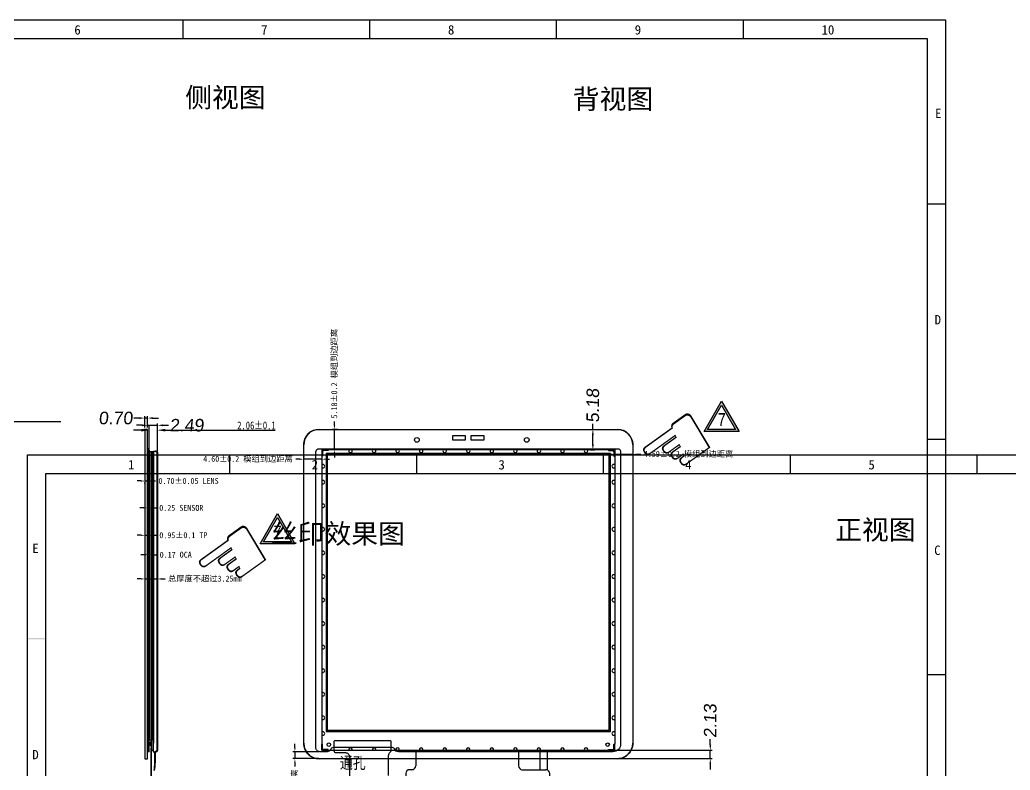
# Model space of a CAD drawing. Extents: x -144 to 4730, y -3845 to 502.
# Drawn here: x 763 to 1015.4, y 302.2 to 493.3 of the extents above; entities that cross this region are included whole.
import ezdxf

# ---------------------------------------------------------------- set-up
doc = ezdxf.new("R2010")
doc.units = 0
doc.header["$LTSCALE"] = 15
doc.header["$MEASUREMENT"] = 0
doc.layers.get('0').update_dxf_attribs({"linetype": 'CONTINUOUS'})
doc.layers.get('Defpoints').update_dxf_attribs({"linetype": 'CONTINUOUS'})
for name, color, linetype in [('02___PRT_ALL_AXES', 7, 'CONTINUOUS'), ('Cover lens', 6, 'CONTINUOUS'), ('dim', 3, 'CONTINUOUS'), ('Format', 7, 'CONTINUOUS'), ('FPC', 5, 'CONTINUOUS'), ('下线银浆', 1, 'CONTINUOUS')]:
    doc.layers.add(name, color=color, linetype=linetype)
doc.styles.get("Standard").update_dxf_attribs({"font": 'txt', "width": 0.8})
doc.styles.add('TPD', font='FANGSONG_GB2312.TTF')
doc.styles.add('宋体', font='宋体.ttf')
doc.styles.add('标准', font='arial.ttf', dxfattribs={"oblique": 5})
doc.styles.add('样式 1', font='宋体.ttf', dxfattribs={"width": 0.8, "height": 2.5})
doc.dimstyles.new('MSTD', dxfattribs={"dimtxt": 3.2, "dimasz": 1.4, "dimexe": 0.5, "dimexo": 0.5, "dimgap": 0.5, "dimtad": 0, "dimzin": 1, "dimdsep": 46, "dimtxsty": '标准', "dimcen": 0, "dimclrd": 5, "dimclre": 5, "dimclrt": 3, "dimadec": 1, "dimazin": 2, "dimtfac": 0.5, "dimtmove": 0, "dimatfit": 3, "dimfxl": 0, "dimlwd": -1, "dimarcsym": 0})
doc.dimstyles.new('SL', dxfattribs={"dimtxt": 1.5, "dimasz": 1, "dimexe": 0.5, "dimexo": 0.7, "dimgap": 0.5, "dimtad": 0, "dimzin": 1, "dimdsep": 46, "dimtxsty": 'Standard', "dimcen": 0.09, "dimclrd": 256, "dimclre": 256, "dimclrt": 256, "dimadec": 1, "dimazin": 0, "dimtfac": 1, "dimtmove": 0, "dimatfit": 0, "dimfxl": 0, "dimtolj": 1, "dimtzin": 0, "dimarcsym": 0})
doc.dimstyles.new('研发标准', dxfattribs={"dimtxt": 2, "dimasz": 2, "dimexe": 1, "dimexo": 0.3, "dimgap": 0.2, "dimtad": 1, "dimzin": 1, "dimdsep": 46, "dimtxsty": 'Standard', "dimcen": 0, "dimazin": 2, "dimtp": 0.05, "dimtm": 0.05, "dimtfac": 1, "dimtofl": 0, "dimtmove": 0, "dimatfit": 3, "dimfxl": 0, "dimtolj": 1, "dimtzin": 0, "dimarcsym": 0})

# ---------------------------------------------------------------- blocks, each defined once
blk = doc.blocks.new('*D426')
at = {"color": 0, "lineweight": -2}
for p, q in [((3823.42, -3767.01), (3823.42, -3780.56)), ((3843.92, -3767.01), (3843.92, -3780.56)), ((3825.42, -3779.56), (3841.92, -3779.56))]:
    blk.add_line(p, q, dxfattribs=at)
at = {"color": 0}
for points in [[(3825.42, -3779.23), (3825.42, -3779.9), (3823.42, -3779.56)], [(3841.92, -3779.23), (3841.92, -3779.9), (3843.92, -3779.56)]]:
    blk.add_solid(points, dxfattribs=at)
at = {"layer": 'Defpoints', "color": 0}
for p in [(3823.42, -3766.71), (3843.92, -3766.71), (3843.92, -3779.56)]:
    blk.add_point(p, dxfattribs=at)
at = {"color": 0, "insert": (3833.67, -3778.36), "char_height": 2, "attachment_point": 5}
blk.add_mtext('\\A1;20.50%%p0.1', dxfattribs=at)
blk = doc.blocks.new('*D427')
at = {"color": 0, "lineweight": -2}
for p, q in [((3823.77, -3767.11), (3823.77, -3770.83)), ((3824.07, -3767.11), (3824.07, -3770.83)), ((3822.27, -3769.83), (3820.77, -3769.83)), ((3825.57, -3769.83), (3841.67, -3769.83))]:
    blk.add_line(p, q, dxfattribs=at)
at = {"color": 0}
for points in [[(3822.27, -3769.58), (3822.27, -3770.08), (3823.77, -3769.83)], [(3825.57, -3769.58), (3825.57, -3770.08), (3824.07, -3769.83)]]:
    blk.add_solid(points, dxfattribs=at)
at = {"layer": 'Defpoints', "color": 0}
for p in [(3823.77, -3766.81), (3824.07, -3766.81), (3824.07, -3769.83)]:
    blk.add_point(p, dxfattribs=at)
at = {"color": 0, "insert": (3834.37, -3768.88), "char_height": 1.5, "attachment_point": 5}
blk.add_mtext('\\A1;W-40=0.30%%p0.03', dxfattribs=at)
blk = doc.blocks.new('*D428')
at = {"color": 0, "lineweight": -2}
for p, q in [((3823.92, -3767.11), (3823.92, -3776.5)), ((3843.42, -3767.11), (3843.42, -3776.5)), ((3825.42, -3775.5), (3841.92, -3775.5))]:
    blk.add_line(p, q, dxfattribs=at)
at = {"color": 0}
for points in [[(3825.42, -3775.25), (3825.42, -3775.75), (3823.92, -3775.5)], [(3841.92, -3775.25), (3841.92, -3775.75), (3843.42, -3775.5)]]:
    blk.add_solid(points, dxfattribs=at)
at = {"layer": 'Defpoints', "color": 0}
for p in [(3823.92, -3766.81), (3843.42, -3766.81), (3843.42, -3775.5)]:
    blk.add_point(p, dxfattribs=at)
at = {"color": 0, "insert": (3833.67, -3773.3), "char_height": 1.5, "attachment_point": 5}
blk.add_mtext('\\A1;P0.5*(40-1)=\\P19.50%%p0.05', dxfattribs=at)
blk = doc.blocks.new('*D577')
at = {"layer": 'Defpoints', "color": 0, "lineweight": -3}
for p in [(839.96, 306.95), (833.12, 305.18), (839.96, 305.18)]:
    blk.add_point(p, dxfattribs=at)
at = {"layer": 'dim', "color": 4, "lineweight": -2}
for p, q in [((833.12, 307.95), (833.12, 308.95)), ((839.26, 306.95), (832.62, 306.95)), ((833.12, 306.95), (833.12, 305.18)), ((839.26, 305.18), (832.62, 305.18)), ((833.12, 304.18), (833.12, 303.18))]:
    blk.add_line(p, q, dxfattribs=at)
for points in [[(833.29, 307.95), (832.96, 307.95), (833.12, 306.95)], [(832.96, 304.18), (833.29, 304.18), (833.12, 305.18)]]:
    blk.add_solid(points, dxfattribs=at)
at = {"layer": 'dim', "color": 4, "lineweight": -2, "insert": (833.12, 291.06), "char_height": 1.5, "attachment_point": 5, "rotation": 90, "style": '宋体'}
blk.add_mtext('\\A1;1.78%%P0.2 模组到边距离', dxfattribs=at)
blk = doc.blocks.new('*D578')
at = {"layer": 'Defpoints', "color": 0, "lineweight": -3}
for p in [(914.62, 383.84), (919.22, 383.84), (919.22, 382.69)]:
    blk.add_point(p, dxfattribs=at)
at = {"layer": 'dim', "color": 4, "lineweight": -2}
for p, q in [((913.62, 382.69), (912.62, 382.69)), ((914.62, 383.14), (914.62, 382.19)), ((914.62, 382.69), (919.22, 382.69)), ((919.22, 383.14), (919.22, 382.19)), ((920.22, 382.69), (921.22, 382.69))]:
    blk.add_line(p, q, dxfattribs=at)
for points in [[(913.62, 382.85), (913.62, 382.52), (914.62, 382.69)], [(920.22, 382.52), (920.22, 382.85), (919.22, 382.69)]]:
    blk.add_solid(points, dxfattribs=at)
at = {"layer": 'dim', "color": 4, "lineweight": -2, "insert": (933.42, 382.69), "char_height": 1.5, "attachment_point": 5, "style": '宋体'}
blk.add_mtext('\\A1;4.59%%P0.2 模组到边距离', dxfattribs=at)
blk = doc.blocks.new('*D579')
at = {"layer": 'Defpoints', "color": 0, "lineweight": -3}
for p in [(843.22, 389.03), (844.78, 389.03), (844.78, 383.84)]:
    blk.add_point(p, dxfattribs=at)
at = {"layer": 'dim', "color": 4, "lineweight": -2}
for p, q in [((844.08, 389.03), (842.72, 389.03)), ((843.22, 390.03), (843.22, 391.03)), ((843.22, 383.84), (843.22, 389.03)), ((844.08, 383.84), (842.72, 383.84)), ((843.22, 382.84), (843.22, 381.84))]:
    blk.add_line(p, q, dxfattribs=at)
for points in [[(843.39, 390.03), (843.06, 390.03), (843.22, 389.03)], [(843.06, 382.84), (843.39, 382.84), (843.22, 383.84)]]:
    blk.add_solid(points, dxfattribs=at)
at = {"layer": 'dim', "color": 4, "lineweight": -2, "insert": (843.22, 403.2), "char_height": 1.5, "attachment_point": 5, "rotation": 90, "style": '宋体'}
blk.add_mtext('\\A1;5.18%%P0.2 模组到边距离', dxfattribs=at)
blk = doc.blocks.new('*D582')
at = {"layer": 'Defpoints', "color": 0, "lineweight": -3}
for p in [(835.37, 381.43), (835.37, 381.43), (839.96, 381.43)]:
    blk.add_point(p, dxfattribs=at)
at = {"layer": 'dim', "color": 4, "lineweight": -2}
for p, q in [((834.37, 381.43), (833.37, 381.43)), ((835.37, 382.13), (835.37, 381.93)), ((839.96, 381.43), (835.37, 381.43)), ((839.96, 382.13), (839.96, 381.93)), ((840.96, 381.43), (841.96, 381.43))]:
    blk.add_line(p, q, dxfattribs=at)
for points in [[(834.37, 381.6), (834.37, 381.26), (835.37, 381.43)], [(840.96, 381.26), (840.96, 381.6), (839.96, 381.43)]]:
    blk.add_solid(points, dxfattribs=at)
at = {"layer": 'dim', "color": 4, "lineweight": -2, "insert": (821.17, 381.43), "char_height": 1.5, "attachment_point": 5, "style": '宋体'}
blk.add_mtext('\\A1;4.60%%P0.2 模组到边距离', dxfattribs=at)
blk = doc.blocks.new('*D583')
at = {"layer": 'Defpoints', "color": 0, "lineweight": -3}
for p in [(794.9, 375.98), (795.6, 375.98), (795.6, 375.88)]:
    blk.add_point(p, dxfattribs=at)
at = {"layer": 'dim', "color": 4, "lineweight": -2}
for p, q in [((793.9, 375.88), (792.9, 375.88)), ((794.9, 375.88), (795.6, 375.88)), ((794.9, 375.28), (794.9, 375.38)), ((795.6, 375.28), (795.6, 375.38)), ((796.6, 375.88), (797.6, 375.88))]:
    blk.add_line(p, q, dxfattribs=at)
for points in [[(793.9, 376.05), (793.9, 375.71), (794.9, 375.88)], [(796.6, 375.71), (796.6, 376.05), (795.6, 375.88)]]:
    blk.add_solid(points, dxfattribs=at)
at = {"layer": 'dim', "color": 4, "lineweight": -2, "insert": (806.03, 375.88), "char_height": 1.5, "attachment_point": 5, "style": '宋体'}
blk.add_mtext('\\A1;0.70%%P0.05 LENS', dxfattribs=at)
blk = doc.blocks.new('*D584')
at = {"layer": 'Defpoints', "color": 0, "lineweight": -3}
for p in [(795.6, 373.29), (795.85, 373.29), (795.85, 369.03)]:
    blk.add_point(p, dxfattribs=at)
at = {"layer": 'dim', "color": 4, "lineweight": -2}
for p, q in [((795.6, 372.59), (795.6, 368.53)), ((795.85, 372.59), (795.85, 368.53)), ((794.6, 369.03), (793.6, 369.03)), ((795.6, 369.03), (795.85, 369.03)), ((796.85, 369.03), (797.85, 369.03))]:
    blk.add_line(p, q, dxfattribs=at)
for points in [[(794.6, 369.2), (794.6, 368.87), (795.6, 369.03)], [(796.85, 368.87), (796.85, 369.2), (795.85, 369.03)]]:
    blk.add_solid(points, dxfattribs=at)
at = {"layer": 'dim', "color": 4, "lineweight": -2, "insert": (804.18, 369.03), "char_height": 1.5, "attachment_point": 5, "style": '宋体'}
blk.add_mtext('\\A1;0.25 SENSOR', dxfattribs=at)
blk = doc.blocks.new('*D585')
at = {"layer": 'Defpoints', "color": 0, "lineweight": -3}
for p in [(794.9, 361.98), (795.85, 362.06), (795.85, 361.98)]:
    blk.add_point(p, dxfattribs=at)
at = {"layer": 'dim', "color": 4, "lineweight": -2}
for p, q in [((793.9, 362.06), (792.9, 362.06)), ((794.9, 362.68), (794.9, 362.56)), ((794.9, 362.06), (795.85, 362.06)), ((795.85, 362.68), (795.85, 362.56)), ((796.85, 362.06), (797.85, 362.06))]:
    blk.add_line(p, q, dxfattribs=at)
for points in [[(793.9, 362.22), (793.9, 361.89), (794.9, 362.06)], [(796.85, 361.89), (796.85, 362.22), (795.85, 362.06)]]:
    blk.add_solid(points, dxfattribs=at)
at = {"layer": 'dim', "color": 4, "lineweight": -2, "insert": (804.7, 362.06), "char_height": 1.5, "attachment_point": 5, "style": '宋体'}
blk.add_mtext('\\A1;0.95%%P0.1 TP', dxfattribs=at)
blk = doc.blocks.new('*D586')
at = {"color": 0, "lineweight": -2}
for p, q in [((794.03, 388.82), (792.03, 388.82)), ((796.03, 383.54), (796.03, 389.82)), ((798.09, 383.49), (798.09, 389.82)), ((800.09, 388.82), (828.06, 388.82))]:
    blk.add_line(p, q, dxfattribs=at)
for points in [[(794.03, 389.15), (794.03, 388.48), (796.03, 388.82)], [(800.09, 388.48), (800.09, 389.15), (798.09, 388.82)]]:
    blk.add_solid(points, dxfattribs=at)
at = {"layer": 'Defpoints', "color": 0, "lineweight": -3}
for p in [(798.09, 388.82), (796.03, 383.24), (798.09, 383.19)]:
    blk.add_point(p, dxfattribs=at)
at = {"color": 0, "lineweight": -2, "insert": (823.32, 390.02), "char_height": 2, "attachment_point": 5}
blk.add_mtext('\\A1;2.06%%P0.1', dxfattribs=at)
blk = doc.blocks.new('FFFS')
at = {"layer": '下线银浆', "color": 0, "flags": 128}
for points in [[(10560.55, -3100.78), (10560.68, -3100.78), (10560.68, -3027.95), (10560.55, -3027.95)], [(10561.08, -3027.8), (10561.08, -3101.28), (10560.68, -3101.28), (10560.68, -3027.8)], [(10561.48, -3027.8), (10561.48, -3103.98), (10561.08, -3103.98), (10561.08, -3027.8)], [(10561.48, -3100.78), (10561.61, -3100.78), (10561.61, -3027.95), (10561.48, -3027.95)], [(10561.08, -3101.86), (10560.78, -3101.86), (10560.78, -3102.66), (10561.08, -3102.66)]]:
    blk.add_lwpolyline(points, close=True, dxfattribs=at)
blk = doc.blocks.new('*D588')
at = {"layer": 'Defpoints', "color": 0, "lineweight": -3}
for p in [(795.85, 358.09), (796.03, 358.09), (796.03, 357.1)]:
    blk.add_point(p, dxfattribs=at)
at = {"layer": 'dim', "color": 4, "lineweight": -2}
for p, q in [((794.85, 357.1), (793.85, 357.1)), ((795.85, 357.39), (795.85, 356.6)), ((795.85, 357.1), (796.03, 357.1)), ((796.03, 357.39), (796.03, 356.6)), ((797.03, 357.1), (798.03, 357.1))]:
    blk.add_line(p, q, dxfattribs=at)
for points in [[(794.85, 357.27), (794.85, 356.93), (795.85, 357.1)], [(797.03, 356.93), (797.03, 357.27), (796.03, 357.1)]]:
    blk.add_solid(points, dxfattribs=at)
at = {"layer": 'dim', "color": 4, "lineweight": -2, "insert": (802.75, 357.1), "char_height": 1.5, "attachment_point": 5, "style": '宋体'}
blk.add_mtext('\\A1;0.17 OCA', dxfattribs=at)
blk = doc.blocks.new('*D589')
at = {"layer": 'Defpoints', "color": 0, "lineweight": -3}
for p in [(794.9, 351.81), (798.09, 351.81), (798.09, 350.94)]:
    blk.add_point(p, dxfattribs=at)
at = {"layer": 'dim', "color": 1, "lineweight": -2}
for p, q in [((793.9, 350.94), (792.9, 350.94)), ((794.9, 351.11), (794.9, 350.44)), ((794.9, 350.94), (798.09, 350.94)), ((798.09, 351.11), (798.09, 350.44)), ((799.09, 350.94), (800.09, 350.94))]:
    blk.add_line(p, q, dxfattribs=at)
for points in [[(793.9, 351.11), (793.9, 350.77), (794.9, 350.94)], [(799.09, 350.77), (799.09, 351.11), (798.09, 350.94)]]:
    blk.add_solid(points, dxfattribs=at)
at = {"layer": 'dim', "color": 1, "lineweight": -2, "insert": (810.16, 350.94), "char_height": 1.5, "attachment_point": 5, "style": '宋体'}
blk.add_mtext('总厚度不超过3.25mm', dxfattribs=at)
blk = doc.blocks.new('*D590')
at = {"layer": 'Defpoints', "color": 0, "lineweight": -3}
for p in [(907.75, 389.03), (909.04, 389.03), (907.79, 383.84)]:
    blk.add_point(p, dxfattribs=at)
at = {"layer": 'dim', "color": 5, "lineweight": -2}
for p, q in [((908.25, 389.03), (909.54, 389.03)), ((908.29, 383.84), (909.54, 383.84))]:
    blk.add_line(p, q, dxfattribs=at)
at = {"layer": 'dim', "color": 5}
for p, q in [((909.04, 389.03), (909.04, 390.43)), ((909.04, 385.24), (909.04, 387.63))]:
    blk.add_line(p, q, dxfattribs=at)
for points in [[(908.8, 387.63), (909.27, 387.63), (909.04, 389.03)], [(909.27, 385.24), (908.8, 385.24), (909.04, 383.84)]]:
    blk.add_solid(points, dxfattribs=at)
at = {"layer": 'dim', "color": 3, "lineweight": -2, "insert": (909.04, 395.08), "char_height": 3.2, "attachment_point": 5, "rotation": 90, "style": '标准'}
blk.add_mtext('5.18', dxfattribs=at)
blk = doc.blocks.new('*D591')
at = {"layer": 'Defpoints', "color": 0, "lineweight": -3}
for p in [(902.87, 307.3), (938.96, 307.3), (903.24, 305.18)]:
    blk.add_point(p, dxfattribs=at)
at = {"layer": 'dim', "color": 5}
for p, q in [((938.96, 308.7), (938.96, 310.1)), ((938.96, 305.18), (938.96, 307.3)), ((938.96, 303.78), (938.96, 302.38))]:
    blk.add_line(p, q, dxfattribs=at)
at = {"layer": 'dim', "color": 5, "lineweight": -2}
for p, q in [((903.37, 307.3), (939.46, 307.3)), ((903.74, 305.18), (939.46, 305.18))]:
    blk.add_line(p, q, dxfattribs=at)
at = {"layer": 'dim', "color": 5}
for points in [[(939.19, 308.7), (938.73, 308.7), (938.96, 307.3)], [(938.73, 303.78), (939.19, 303.78), (938.96, 305.18)]]:
    blk.add_solid(points, dxfattribs=at)
at = {"layer": 'dim', "color": 3, "lineweight": -2, "insert": (938.96, 314.79), "char_height": 3.2, "attachment_point": 5, "rotation": 90, "style": '标准'}
blk.add_mtext('2.13', dxfattribs=at)
blk = doc.blocks.new('*D592')
at = {"layer": 'Defpoints', "color": 0, "lineweight": -3}
for p in [(794.9, 391.9), (794.9, 389.03), (795.6, 389.03)]:
    blk.add_point(p, dxfattribs=at)
at = {"layer": 'dim', "color": 5}
for p, q in [((793.5, 391.9), (792.1, 391.9)), ((795.6, 391.9), (794.9, 391.9)), ((797, 391.9), (798.4, 391.9))]:
    blk.add_line(p, q, dxfattribs=at)
at = {"layer": 'dim', "color": 5, "lineweight": -2}
for p, q in [((794.9, 389.53), (794.9, 392.4)), ((795.6, 389.53), (795.6, 392.4))]:
    blk.add_line(p, q, dxfattribs=at)
at = {"layer": 'dim', "color": 5}
for points in [[(793.5, 392.13), (793.5, 391.66), (794.9, 391.9)], [(797, 391.66), (797, 392.13), (795.6, 391.9)]]:
    blk.add_solid(points, dxfattribs=at)
at = {"layer": 'dim', "color": 3, "lineweight": -2, "insert": (787.45, 391.9), "char_height": 3.2, "attachment_point": 5, "style": '标准'}
blk.add_mtext('0.70', dxfattribs=at)
blk = doc.blocks.new('*D593')
at = {"layer": 'Defpoints', "color": 0, "lineweight": -3}
for p in [(795.6, 389.03), (798.09, 390.06), (798.09, 383.19)]:
    blk.add_point(p, dxfattribs=at)
at = {"layer": 'dim', "color": 5}
for p, q in [((794.2, 390.06), (792.8, 390.06)), ((795.6, 390.06), (798.09, 390.06)), ((799.49, 390.06), (800.89, 390.06))]:
    blk.add_line(p, q, dxfattribs=at)
at = {"layer": 'dim', "color": 5, "lineweight": -2}
for p, q in [((795.6, 389.53), (795.6, 390.56)), ((798.09, 383.69), (798.09, 390.56))]:
    blk.add_line(p, q, dxfattribs=at)
at = {"layer": 'dim', "color": 5}
for points in [[(794.2, 390.29), (794.2, 389.82), (795.6, 390.06)], [(799.49, 389.82), (799.49, 390.29), (798.09, 390.06)]]:
    blk.add_solid(points, dxfattribs=at)
at = {"layer": 'dim', "color": 3, "lineweight": -2, "insert": (805.57, 390.06), "char_height": 3.2, "attachment_point": 5, "style": '标准'}
blk.add_mtext('2.49', dxfattribs=at)
blk = doc.blocks.new('0')
h = blk.add_hatch(color=256)
h.paths.add_polyline_path([(2484.169, -337.268), (2484.169, -334.268), (2484.469, -334.268), (2484.469, -337.268)])
h.paths.add_polyline_path([(2483.669, -337.268), (2483.669, -334.268), (2483.969, -334.268), (2483.969, -337.268)])
h.paths.add_polyline_path([(2483.169, -337.268), (2483.169, -334.268), (2483.469, -334.268), (2483.469, -337.268)])
h.paths.add_polyline_path([(2482.669, -337.268), (2482.669, -334.268), (2482.969, -334.268), (2482.969, -337.268)])
h.paths.add_polyline_path([(2482.169, -337.268), (2482.169, -334.268), (2482.469, -334.268), (2482.469, -337.268)])
h.paths.add_polyline_path([(2481.669, -337.268), (2481.669, -334.268), (2481.969, -334.268), (2481.969, -337.268)])
h.paths.add_polyline_path([(2481.169, -337.268), (2481.169, -334.268), (2481.469, -334.268), (2481.469, -337.268)])
h.paths.add_polyline_path([(2480.669, -337.268), (2480.669, -334.268), (2480.969, -334.268), (2480.969, -337.268)])
h.paths.add_polyline_path([(2480.169, -337.268), (2480.169, -334.268), (2480.469, -334.268), (2480.469, -337.268)])
h.paths.add_polyline_path([(2479.669, -337.268), (2479.669, -334.268), (2479.969, -334.268), (2479.969, -337.268)])
h.paths.add_polyline_path([(2479.169, -337.268), (2479.169, -334.268), (2479.469, -334.268), (2479.469, -337.268)])
h.paths.add_polyline_path([(2478.669, -337.268), (2478.669, -334.268), (2478.969, -334.268), (2478.969, -337.268)])
h.paths.add_polyline_path([(2478.169, -337.268), (2478.169, -334.268), (2478.469, -334.268), (2478.469, -337.268)])
h.paths.add_polyline_path([(2477.669, -337.268), (2477.669, -334.268), (2477.969, -334.268), (2477.969, -337.268)])
h.paths.add_polyline_path([(2477.169, -337.268), (2477.169, -334.268), (2477.469, -334.268), (2477.469, -337.268)])
h.paths.add_polyline_path([(2476.669, -337.268), (2476.669, -334.268), (2476.969, -334.268), (2476.969, -337.268)])
h.paths.add_polyline_path([(2476.169, -337.268), (2476.169, -334.268), (2476.469, -334.268), (2476.469, -337.268)])
h.paths.add_polyline_path([(2475.669, -337.268), (2475.669, -334.268), (2475.969, -334.268), (2475.969, -337.268)])
h.paths.add_polyline_path([(2475.169, -337.268), (2475.169, -334.268), (2475.469, -334.268), (2475.469, -337.268)])
h.paths.add_polyline_path([(2474.669, -337.268), (2474.669, -334.268), (2474.969, -334.268), (2474.969, -337.268)])
h.paths.add_polyline_path([(2474.169, -337.268), (2474.169, -334.268), (2474.469, -334.268), (2474.469, -337.268)])
h.paths.add_polyline_path([(2473.669, -337.268), (2473.669, -334.268), (2473.969, -334.268), (2473.969, -337.268)])
h.paths.add_polyline_path([(2473.169, -337.268), (2473.169, -334.268), (2473.469, -334.268), (2473.469, -337.268)])
h.paths.add_polyline_path([(2472.669, -337.268), (2472.669, -334.268), (2472.969, -334.268), (2472.969, -337.268)])
h.paths.add_polyline_path([(2472.169, -337.268), (2472.169, -334.268), (2472.469, -334.268), (2472.469, -337.268)])
h.paths.add_polyline_path([(2471.669, -337.268), (2471.669, -334.268), (2471.969, -334.268), (2471.969, -337.268)])
h.paths.add_polyline_path([(2471.169, -337.268), (2471.169, -334.268), (2471.469, -334.268), (2471.469, -337.268)])
h.paths.add_polyline_path([(2470.669, -337.268), (2470.669, -334.268), (2470.969, -334.268), (2470.969, -337.268)])
h.paths.add_polyline_path([(2470.169, -337.268), (2470.169, -334.268), (2470.469, -334.268), (2470.469, -337.268)])
h.paths.add_polyline_path([(2469.669, -337.268), (2469.669, -334.268), (2469.969, -334.268), (2469.969, -337.268)])
h.paths.add_polyline_path([(2469.169, -337.268), (2469.169, -334.268), (2469.469, -334.268), (2469.469, -337.268)])
h.paths.add_polyline_path([(2468.669, -337.268), (2468.669, -334.268), (2468.969, -334.268), (2468.969, -337.268)])
h.paths.add_polyline_path([(2468.169, -337.268), (2468.169, -334.268), (2468.469, -334.268), (2468.469, -337.268)])
h.paths.add_polyline_path([(2467.669, -337.268), (2467.669, -334.268), (2467.969, -334.268), (2467.969, -337.268)])
h.paths.add_polyline_path([(2467.169, -337.268), (2467.169, -334.268), (2467.469, -334.268), (2467.469, -337.268)])
h.paths.add_polyline_path([(2466.669, -337.268), (2466.669, -334.268), (2466.969, -334.268), (2466.969, -337.268)])
h.paths.add_polyline_path([(2466.169, -337.268), (2466.169, -334.268), (2466.469, -334.268), (2466.469, -337.268)])
h.paths.add_polyline_path([(2465.669, -337.268), (2465.669, -334.268), (2465.969, -334.268), (2465.969, -337.268)])
h.paths.add_polyline_path([(2465.169, -337.268), (2465.169, -334.268), (2465.469, -334.268), (2465.469, -337.268)])
h.paths.add_polyline_path([(2464.669, -337.268), (2464.669, -334.268), (2464.969, -334.268), (2464.969, -337.268)])
for p, q in [((2437.991, -233.741), (2436.391, -233.741)), ((2436.391, -233.741), (2436.391, -235.341)), ((2436.591, -234.241), (2436.591, -235.341)), ((2437.991, -233.941), (2436.891, -233.941)), ((2437.991, -233.741), (2437.991, -233.941)), ((2436.591, -235.341), (2436.391, -235.341)), ((2436.391, -235.341), (2436.391, -308.681)), ((2436.591, -308.681), (2436.391, -308.681)), ((2436.391, -310.281), (2436.391, -308.681)), ((2437.991, -310.281), (2436.391, -310.281)), ((2436.591, -309.781), (2436.591, -308.681)), ((2437.991, -310.081), (2436.891, -310.081)), ((2437.991, -310.281), (2437.991, -310.081)), ((2459.561, -315.21), (2458.777, -315.21)), ((2457.777, -316.21), (2457.777, -324.159)), ((2459.155, -325.159), (2463.319, -325.159)), ((2484.819, -337.081), (2484.819, -323.782)), ((2484.819, -337.081), (2484.819, -323.782)), ((2464.319, -326.159), (2464.319, -337.081)), ((2484.819, -334.268), (2464.319, -334.268)), ((2471.169, -334.268), (2471.469, -334.268)), ((2471.469, -334.268), (2471.469, -337.268)), ((2471.669, -334.268), (2471.969, -334.268)), ((2471.669, -337.268), (2471.669, -334.268)), ((2471.969, -334.268), (2471.969, -337.268)), ((2472.169, -334.268), (2472.469, -334.268)), ((2472.169, -337.268), (2472.169, -334.268)), ((2472.469, -334.268), (2472.469, -337.268)), ((2472.669, -334.268), (2472.969, -334.268)), ((2472.669, -337.268), (2472.669, -334.268)), ((2472.969, -334.268), (2472.969, -337.268)), ((2464.519, -337.281), (2484.619, -337.281)), ((2464.519, -337.281), (2484.619, -337.281))]:
    blk.add_line(p, q)
at = {"color": 0}
for p, q in [((2509.451, -233.741), (2437.991, -233.741)), ((2509.451, -233.741), (2511.051, -233.741)), ((2509.451, -233.741), (2509.451, -233.941)), ((2509.451, -233.941), (2510.551, -233.941)), ((2510.851, -234.241), (2510.851, -235.341)), ((2511.051, -233.741), (2511.051, -235.341)), ((2510.851, -235.341), (2511.051, -235.341)), ((2511.051, -235.341), (2511.051, -308.681)), ((2436.391, -310.281), (2511.051, -310.281)), ((2437.991, -310.281), (2509.451, -310.281)), ((2460.347, -310.281), (2460.347, -314.21)), ((2486.538, -310.281), (2486.538, -314.21)), ((2491.951, -310.241), (2491.951, -315.21)), ((2493.851, -310.241), (2493.851, -315.219)), ((2509.451, -310.081), (2510.551, -310.081)), ((2509.451, -310.281), (2509.451, -310.081)), ((2509.451, -310.281), (2511.051, -310.281)), ((2510.851, -308.681), (2511.051, -308.681)), ((2510.851, -309.781), (2510.851, -308.681)), ((2511.051, -310.281), (2511.051, -308.681)), ((2487.378, -315.21), (2493.483, -315.21)), ((2494.483, -321.782), (2494.483, -316.21)), ((2485.819, -322.782), (2493.483, -322.782))]:
    blk.add_line(p, q, dxfattribs=at)
at = {"linetype": 'Continuous'}
blk.add_lwpolyline([(2464.319, -332.681), (2484.819, -332.681), (2484.819, -337.281), (2464.319, -337.281)], close=True, dxfattribs=at)
blk.add_circle((2438.191, -308.829), 0.45)
at = {"color": 0}
blk.add_circle((2509.251, -308.829), 0.45, dxfattribs=at)
for centre, radius, start, end in [((2436.891, -234.241), 0.3, 90, 180), ((2443.721, -234.031), 0.45, 139.87597, 40.12403), ((2449.721, -234.031), 0.45, 139.87597, 40.12403), ((2455.721, -234.031), 0.45, 139.87597, 40.12403), ((2436.681, -237.941), 0.45, 229.87597, 130.12403), ((2436.681, -242.011), 0.45, 229.87597, 130.12403), ((2436.681, -248.011), 0.45, 229.87597, 130.12403), ((2436.681, -254.011), 0.45, 229.87597, 130.12403), ((2436.681, -260.011), 0.45, 229.87597, 130.12403), ((2436.681, -266.011), 0.45, 229.87597, 130.12403), ((2436.681, -272.011), 0.45, 229.87597, 130.12403), ((2436.681, -278.011), 0.45, 229.87597, 130.12403), ((2436.681, -284.011), 0.45, 229.87597, 130.12403), ((2436.681, -290.011), 0.45, 229.87597, 130.12403), ((2436.681, -296.011), 0.45, 229.87597, 130.12403), ((2436.681, -302.011), 0.45, 229.87597, 130.12403), ((2436.681, -306.011), 0.45, 229.87597, 130.12403), ((2436.891, -309.781), 0.3, 180, 270), ((2443.721, -310.131), 0.45, 340.52878, 199.47122), ((2449.721, -310.131), 0.45, 340.52878, 199.47122), ((2455.721, -310.131), 0.45, 340.52878, 199.47122), ((2458.777, -316.21), 1, 90, 180), ((2458.777, -324.159), 1, 180, 270), ((2463.319, -326.159), 1, 0, 90), ((2464.519, -337.081), 0.2, 180, 270), ((2484.619, -337.081), 0.2, 270, 360)]:
    blk.add_arc(centre, radius, start, end)
for centre, radius, start, end in [((2461.721, -234.031), 0.45, 139.87597, 40.12403), ((2467.721, -234.031), 0.45, 139.87597, 40.12403), ((2473.721, -234.031), 0.45, 139.87597, 40.12403), ((2479.721, -234.031), 0.45, 139.87597, 40.12403), ((2485.721, -234.031), 0.45, 139.87597, 40.12403), ((2491.721, -234.031), 0.45, 139.87597, 40.12403), ((2497.721, -234.031), 0.45, 139.87597, 40.12403), ((2503.721, -234.031), 0.45, 139.87597, 40.12403), ((2510.551, -234.241), 0.3, 0, 90), ((2510.761, -237.941), 0.45, 49.87597, 310.12403), ((2510.761, -242.011), 0.45, 49.87597, 310.12403), ((2510.761, -248.011), 0.45, 49.87597, 310.12403), ((2510.761, -254.011), 0.45, 49.87597, 310.12403), ((2510.761, -260.011), 0.45, 49.87597, 310.12403), ((2510.761, -266.011), 0.45, 49.87597, 310.12403), ((2510.761, -272.011), 0.45, 49.87597, 310.12403), ((2510.761, -278.011), 0.45, 49.87597, 310.12403), ((2510.761, -284.011), 0.45, 49.87597, 310.12403), ((2510.761, -290.011), 0.45, 49.87597, 310.12403), ((2510.761, -296.011), 0.45, 49.87597, 310.12403), ((2510.761, -302.011), 0.45, 49.87597, 310.12403), ((2510.761, -306.011), 0.45, 49.87597, 310.12403), ((2461.721, -310.131), 0.45, 340.52878, 199.47122), ((2467.721, -310.131), 0.45, 340.52878, 199.47122), ((2473.721, -310.131), 0.45, 340.52878, 199.47122), ((2479.721, -310.131), 0.45, 340.52878, 199.47122), ((2485.721, -310.131), 0.45, 340.52878, 199.47122), ((2491.721, -310.131), 0.45, 340.52878, 199.47122), ((2497.721, -310.131), 0.45, 340.52878, 199.47122), ((2503.721, -310.131), 0.45, 340.52878, 199.47122), ((2510.551, -309.781), 0.3, 270, 0), ((2459.347, -314.21), 1, 270, 0), ((2487.538, -314.21), 1, 180, 270), ((2493.483, -316.21), 1, 0, 90), ((2494.351, -315.219), 0.5, 180, 187.18878), ((2485.819, -323.782), 1, 90, 180), ((2493.483, -321.782), 1, 270, 0)]:
    blk.add_arc(centre, radius, start, end, dxfattribs=at)
at = {"layer": 'FPC', "color": 0}
for p, q in [((2491.951, -310.281), (2491.951, -315.21)), ((2493.851, -310.281), (2493.851, -315.219))]:
    blk.add_line(p, q, dxfattribs=at)
at = {"char_height": 2.5, "attachment_point": 3}
for s, insert, width in [('{\\fSimSun|b0|i0|c0|p2;40}', (2467.967, -328.93), 4.22489), ('{\\fSimSun|b0|i0|c0|p2;1}', (2483.576, -328.968), 1.64084)]:
    blk.add_mtext(s, dxfattribs=dict(at, insert=insert, width=width))
dim = blk.add_linear_dim(base=(2464.969, -340.286), p1=(2464.669, -337.268), p2=(2464.969, -337.268), text='W-40=<>%%p0.03', dimstyle='研发标准', override={"dimtxt": 1.5, "dimasz": 1.5})
dim.commit()
dim.dimension.update_dxf_attribs({"geometry": '*D427', "text_midpoint": (2475.269, -339.336), "insert": (-1359.103, 3429.545)})
dim = blk.add_linear_dim(base=(2484.819, -350.017), p1=(2464.319, -337.168), p2=(2484.819, -337.168), text='<>%%p0.1', dimstyle='研发标准')
dim.commit()
dim.dimension.update_dxf_attribs({"geometry": '*D426', "text_midpoint": (2474.569, -348.817), "insert": (-1359.103, 3429.545)})
dim = blk.add_linear_dim(base=(2484.319, -345.953), p1=(2464.819, -337.268), p2=(2484.319, -337.268), text='P0.5*(40-1)=\\X<>%%p0.05', dimstyle='研发标准', override={"dimtxt": 1.5, "dimasz": 1.5})
dim.commit()
dim.dimension.update_dxf_attribs({"geometry": '*D428', "text_midpoint": (2474.569, -345.953), "dimtype": 128, "insert": (-1359.103, 3429.545)})

msp = doc.modelspace()

# ---------------------------------------------------------------- hatches: boundary and pattern name
at = {"layer": 'dim'}
h = msp.add_hatch(color=1, dxfattribs=at)
h.paths.add_polyline_path([(945.411, 388.995), (938.255, 388.995), (941.833, 395.192)], flags=16)
h.paths.add_polyline_path([(946.277, 388.495), (937.389, 388.495), (941.833, 396.192)])
h = msp.add_hatch(color=1, dxfattribs=at)
h.paths.add_polyline_path([(832.253, 360.386), (825.097, 360.386), (828.675, 366.583)], flags=16)
h.paths.add_polyline_path([(833.119, 359.886), (824.231, 359.886), (828.675, 367.583)])

# ---------------------------------------------------------------- linework, layer by layer
at = {"color": 7, "linetype": 'Continuous'}
for p, q in [((839.292, 389.025), (915.292, 389.025)), ((835.367, 309.1), (835.367, 385.1)), ((919.217, 385.1), (919.217, 309.1)), ((915.292, 305.175), (839.292, 305.175))]:
    msp.add_line(p, q, dxfattribs=at)
at = {"color": 6, "linetype": 'Continuous'}
for p, q in [((873.342, 387.455), (876.542, 387.455)), ((873.342, 386.245), (873.342, 387.455)), ((876.542, 386.245), (873.342, 386.245)), ((876.542, 387.455), (876.542, 386.245)), ((878.042, 386.245), (878.042, 387.455)), ((878.042, 387.455), (881.242, 387.455)), ((881.242, 386.245), (878.042, 386.245)), ((881.242, 387.455), (881.242, 386.245))]:
    msp.add_line(p, q, dxfattribs=at)
for p, q in [((797.087, 383.492), (797.087, 309.508)), ((797.087, 383.492), (797.597, 383.492)), ((797.787, 383.492), (797.597, 383.492)), ((797.597, 383.492), (797.597, 383.342)), ((797.787, 383.342), (797.597, 383.342)), ((797.937, 383.192), (797.937, 307.256)), ((798.087, 383.192), (798.087, 307.256)), ((797.087, 309.506), (797.007, 308.506)), ((797.007, 308.506), (797.007, 306.956)), ((797.007, 306.956), (797.517, 306.956)), ((797.417, 304.118), (797.417, 306.956)), ((797.417, 306.956), (797.537, 306.956)), ((797.517, 307.106), (797.787, 307.106)), ((797.517, 307.106), (797.517, 306.956)), ((797.517, 306.956), (797.787, 306.956)), ((797.536, 306.956), (797.536, 304.118))]:
    msp.add_line(p, q)
at = {"color": 7, "linetype": 'Continuous', "flags": 128}
msp.add_lwpolyline([(839.292, 305.175, -0.4142136), (835.367, 309.1), (835.367, 385.1, -0.4142136), (839.292, 389.025), (915.292, 389.025, -0.4142136), (919.217, 385.1), (919.217, 309.1, -0.4142136), (915.292, 305.175)], format="xyb", close=True, dxfattribs=at)
at = {"color": 6, "linetype": 'Continuous', "flags": 128}
for points in [[(876.542, 386.245), (873.342, 386.245), (873.342, 387.455), (876.542, 387.455)], [(878.042, 387.455), (881.242, 387.455), (881.242, 386.245), (878.042, 386.245)]]:
    msp.add_lwpolyline(points, close=True, dxfattribs=at)
at = {"color": 2, "linetype": 'Continuous', "flags": 128}
msp.add_lwpolyline([(913.522, 382.84), (841.066, 382.84), (841.066, 312.064), (913.522, 312.064)], close=True, dxfattribs=at)
at = {"color": 7, "linetype": 'Continuous', "flags": 128}
msp.add_lwpolyline([(913.222, 312.36), (841.362, 312.36), (841.362, 382.54), (913.222, 382.54)], close=True, dxfattribs=at)
at = {"linetype": 'Continuous'}
msp.add_lwpolyline([(913.222, 382.54), (841.366, 382.54), (841.366, 312.364), (913.222, 312.364)], close=True, dxfattribs=at)
at = {"flags": 128}
msp.add_lwpolyline([(796.557, 307.816), (796.427, 307.816), (796.427, 279.954), (796.557, 279.954)], close=True, dxfattribs=at)
at = {"color": 7, "linetype": 'Continuous'}
for centre, start, end in [((839.292, 385.1), 90, 180), ((915.292, 385.1), 0, 90), ((839.292, 309.1), 180, 270), ((915.292, 309.1), 270, 0)]:
    msp.add_arc(centre, 3.925, start, end, dxfattribs=at)
for centre, radius, start, end in [((797.787, 383.192), 0.3, 0, 90), ((797.787, 383.192), 0.15, 0, 90), ((797.787, 307.256), 0.3, 270, 0), ((797.787, 307.256), 0.15, 270, 0), ((787.417, 304.118), 10, 348.58853, 359.99926), ((787.536, 304.118), 10, 348.58925, 0)]:
    msp.add_arc(centre, radius, start, end)
at = {"layer": '02___PRT_ALL_AXES', "color": 7, "linetype": 'Continuous'}
for centre in [(864.192, 386.35), (892.192, 386.35)]:
    msp.add_circle(centre, 0.6, dxfattribs=at)
at = {"layer": 'Cover lens', "color": 6, "flags": 128}
for points in [[(842.253, 307.571, -0.3029904), (841.33, 306.955), (839.466, 306.955, -0.4142136), (838.466, 307.955), (838.466, 383.29, -0.4142136), (839.266, 384.09), (915.322, 384.09, -0.4142136), (916.122, 383.29), (916.122, 308.955, -0.4142136), (914.122, 306.955), (859.489, 306.955, -0.3029904), (858.566, 307.571)], [(842.253, 307.571, -0.3029904), (842.992, 308.064), (857.827, 308.064, -0.3029904), (858.566, 307.571)]]:
    msp.add_lwpolyline(points, format="xyb", dxfattribs=at)
at = {"layer": 'dim'}
for p, q in [((795.602, 389.025), (794.652, 389.025)), ((794.902, 389.025), (794.902, 305.175)), ((795.602, 305.175), (795.602, 389.025)), ((795.852, 384.09), (795.602, 384.09)), ((795.852, 306.955), (795.852, 384.09)), ((796.027, 383.705), (796.027, 383.242)), ((796.027, 383.492), (795.852, 383.492)), ((796.027, 306.955), (796.027, 383.492)), ((795.852, 306.955), (795.602, 306.955)), ((796.027, 306.955), (795.602, 306.955)), ((794.902, 305.175), (795.602, 305.175)), ((857.005, 305.175), (846.341, 305.175))]:
    msp.add_line(p, q, dxfattribs=at)
at = {"layer": 'dim', "color": 1}
for points in [[(946.277, 388.495), (937.389, 388.495), (941.833, 396.192)], [(945.411, 388.995), (938.255, 388.995), (941.833, 395.192)], [(833.119, 359.886), (824.231, 359.886), (828.675, 367.583)], [(832.253, 360.386), (825.097, 360.386), (828.675, 366.583)]]:
    msp.add_lwpolyline(points, close=True, dxfattribs=at)
at = {"layer": 'dim', "flags": 128}
msp.add_lwpolyline([(857.005, 300.873), (857.005, 305.998, -0.2408274), (857.42, 306.809, 0.2408274), (857.627, 307.214), (857.627, 309.514, 0.4142136), (857.427, 309.714), (843.277, 309.714, 0.4142136), (843.077, 309.514), (843.077, 307.214, 0.4142136), (843.577, 306.714), (846.005, 306.714, -0.4142136), (847.005, 305.714), (847.005, 290.087, 0.4142136)], format="xyb", dxfattribs=at)
at = {"layer": 'Format'}
for p, q in [((515.1, 493.305), (998.896, 493.305)), ((804.622, 488.549), (804.622, 493.305)), ((852.218, 488.549), (852.218, 493.305)), ((899.814, 488.549), (899.814, 493.305)), ((947.41, 488.549), (947.41, 493.305)), ((756.6, 390.993), (773.457, 390.993)), ((765.028, 45.424), (765.028, 382.564)), ((765.028, 382.564), (1248.824, 382.564)), ((816.57, 377.808), (816.57, 382.564)), ((769.675, 50.333), (769.675, 377.808))]:
    msp.add_line(p, q, dxfattribs=at)
for points in [[(998.896, 493.305), (998.896, 156.165)], [(519.747, 488.549), (994.211, 488.549)], [(994.211, 488.549), (994.211, 161.074)], [(994.211, 446.475), (998.896, 446.475)], [(994.211, 386.531), (998.896, 386.531)], [(864.166, 377.808), (864.166, 382.564)], [(911.762, 377.808), (911.762, 382.564)], [(959.358, 377.808), (959.358, 382.564)], [(1006.954, 377.808), (1006.954, 382.564)], [(769.675, 377.808), (1244.139, 377.808)], [(994.211, 326.586), (998.896, 326.586)]]:
    msp.add_lwpolyline(points, dxfattribs=at)
msp.add_trace([(769.795, 335.555), (769.795, 335.914), (765.028, 335.555), (765.028, 335.914)], dxfattribs=at)

# ---------------------------------------------------------------- block references
msp.add_blockref('FFFS', (-9764.521, 3411.197))
at = {"layer": 'dim'}
msp.add_blockref('0', (-1596.427, 617.583), dxfattribs=at)

# ---------------------------------------------------------------- texts
at = {"color": 1, "char_height": 3.25125, "width": 3.60116, "attachment_point": 1, "style": '样式 1'}
for insert in [(940.874, 393.155), (827.715, 364.546)]:
    msp.add_mtext('{\\fArial|b0|i0|c162|p32;\\C3;7}', dxfattribs=dict(at, insert=insert))
at = {"layer": 'dim', "lineweight": -3, "char_height": 5, "width": 59.38463, "attachment_point": 3, "line_spacing_factor": 0.9, "style": 'TPD'}
for s, insert in [('{\\fSimSun|b0|i0|c134|p2;侧视图}', (825.64, 476.048)), ('{\\fSimSun|b0|i0|c134|p2;背视图}', (924.385, 475.654)), ('{\\fSimSun|b0|i0|c134|p2;正视图}', (991.255, 365.962)), ('{\\fSimSun|b0|i0|c134|p2;丝印效果图}', (861.112, 364.95))]:
    msp.add_mtext(s, dxfattribs=dict(at, insert=insert))
at = {"layer": 'dim', "color": 1, "char_height": 16.76155, "width": 16.80422, "attachment_point": 1, "rotation": 35.65447, "style": '宋体'}
for insert in [(917.32, 386.556), (804.161, 357.947)]:
    msp.add_mtext('{\\fWingdings|b0|i0|c2|p2;E}', dxfattribs=dict(at, insert=insert))
at = {"layer": 'dim', "lineweight": 25, "insert": (844.593, 305.613), "char_height": 3, "width": 66.47334, "attachment_point": 1}
msp.add_mtext('{\\fSimSun|b0|i0|c134|p2;通孔}', dxfattribs=at)
at = {"layer": 'Format'}
for s, height, p in [('6', 2.398, (776.916, 489.564)), ('7', 2.398, (824.512, 489.564)), ('8', 2.398, (872.108, 489.564)), ('9', 2.398, (919.704, 489.564)), ('10', 2.3978, (967.3, 489.564)), ('E', 2.398, (996.233, 468.295)), ('D', 2.398, (996.119, 415.745)), ('1', 2.398, (790.6, 378.823)), ('2', 2.398, (837.381, 378.823)), ('3', 2.398, (884.977, 378.823)), ('4', 2.398, (932.573, 378.823)), ('5', 2.398, (979.248, 378.823)), ('E', 2.398, (766.206, 357.555)), ('C', 2.398, (996.005, 357.05)), ('D', 2.398, (766.206, 305.005))]:
    msp.add_text(s, height=height, dxfattribs=at).set_placement(p)

# ---------------------------------------------------------------- dimensions: what is measured, and where the dimension line sits
dim = msp.add_linear_dim(base=(798.087, 388.817), p1=(796.027, 383.242), p2=(798.087, 383.192), text='<>%%P0.1', dimstyle='研发标准')
dim.commit()
dim.dimension.update_dxf_attribs({"geometry": '*D586', "text_midpoint": (823.325, 388.817), "dimtype": 160})
at = {"layer": 'dim', "color": 4}
for base, p1, p2, picture, middle in [((843.222, 389.025), (844.783, 383.842), (844.783, 389.025), '*D579', (843.222, 403.199)), ((833.122, 305.175), (839.964, 306.952), (839.964, 305.175), '*D577', (833.122, 291.061))]:
    dim = msp.add_linear_dim(base=base, p1=p1, p2=p2, angle=90, text='<>%%P0.2 模组到边距离', dimstyle='SL', override={"dimtxsty": '宋体', "dimclrd": 4, "dimclre": 4, "dimclrt": 4}, dxfattribs=at)
    dim.commit()
    dim.dimension.update_dxf_attribs({"geometry": picture, "text_midpoint": middle})
at = {"layer": 'dim'}
for base, p1, p2, picture, middle in [((909.038, 389.025), (907.79, 383.842), (907.747, 389.025), '*D590', (909.038, 395.085)), ((938.961, 307.302), (903.238, 305.175), (902.867, 307.302), '*D591', (938.961, 314.786))]:
    dim = msp.add_linear_dim(base=base, p1=p1, p2=p2, angle=90, dimstyle='MSTD', override={"dimfxl": 0.5}, dxfattribs=at)
    dim.commit()
    dim.dimension.update_dxf_attribs({"geometry": picture, "text_midpoint": middle})
for base, p1, p2, picture, middle in [((794.902, 391.896), (795.602, 389.025), (794.902, 389.025), '*D592', (787.451, 391.896)), ((798.086614598, 390.056250775), (795.601614598, 389.025342275), (798.086614598, 383.192342275), '*D593', (805.573244884, 390.056250775))]:
    dim = msp.add_linear_dim(base=base, p1=p1, p2=p2, dimstyle='MSTD', override={"dimfxl": 0.5}, dxfattribs=at)
    dim.commit()
    dim.dimension.update_dxf_attribs({"geometry": picture, "text_midpoint": middle})
at = {"layer": 'dim', "color": 4}
for base, p1, p2, text, picture, middle in [((835.367, 381.431), (839.964, 381.431), (835.367, 381.431), '<>%%P0.2 模组到边距离', '*D582', (821.169, 381.431)), ((919.217, 382.687), (914.624, 383.842), (919.217, 383.842), '<>%%P0.2 模组到边距离', '*D578', (933.415, 382.687)), ((795.602, 375.88), (794.902, 375.978), (795.602, 375.978), '<>%%P0.05 LENS', '*D583', (806.033, 375.88)), ((795.852, 369.033), (795.602, 373.291), (795.852, 373.291), '<> SENSOR', '*D584', (804.18, 369.033)), ((795.852, 362.058), (794.902, 361.979), (795.852, 361.979), '<>%%P0.1 TP', '*D585', (804.695, 362.058)), ((796.026614598, 357.098723152), (795.851614598, 358.093435554), (796.026614598, 358.093435554), '<> OCA', '*D588', (802.745888341, 357.098723152))]:
    dim = msp.add_linear_dim(base=base, p1=p1, p2=p2, text=text, dimstyle='SL', override={"dimtxsty": '宋体', "dimclrd": 4, "dimclre": 4, "dimclrt": 4}, dxfattribs=at)
    dim.commit()
    dim.dimension.update_dxf_attribs({"geometry": picture, "text_midpoint": middle})
at = {"layer": 'dim', "color": 1}
dim = msp.add_linear_dim(base=(798.087, 350.941), p1=(794.902, 351.807), p2=(798.087, 351.807), text='总厚度不超过3.25mm', dimstyle='SL', override={"dimtxsty": '宋体', "dimclrd": 1, "dimclre": 1, "dimclrt": 1}, dxfattribs=at)
dim.commit()
dim.dimension.update_dxf_attribs({"geometry": '*D589', "text_midpoint": (810.165, 350.941)})

doc.saveas('drawing.dxf')
